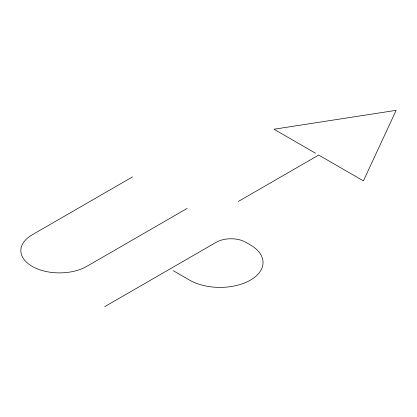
<?xml version="1.0" encoding="UTF-8"?>
<svg xmlns="http://www.w3.org/2000/svg" width="417" height="417" viewBox="0 0 417 417"><rect width="100%" height="100%" fill="white"/><g stroke="black" fill="none" stroke-linecap="round" stroke-linejoin="round"><path stroke-width="0.63" d="M132.523 176.891L32.161 234.834A38.614 22.294 0 0 0 32.161 266.364A38.614 22.294 0 0 0 86.772 266.364L187.134 208.417M238.274 201.484L318.703 155.051L363.416 180.863L396.15 110.333L273.99 129.234L315.544 153.227M104.703 306.667L216.204 242.293A20.933 12.083 0 0 1 245.806 242.293L250.44 244.967A43.04 24.848 0 0 1 250.44 280.109A43.04 24.848 0 0 1 189.568 280.109L173.29 270.711"/></g></svg>
